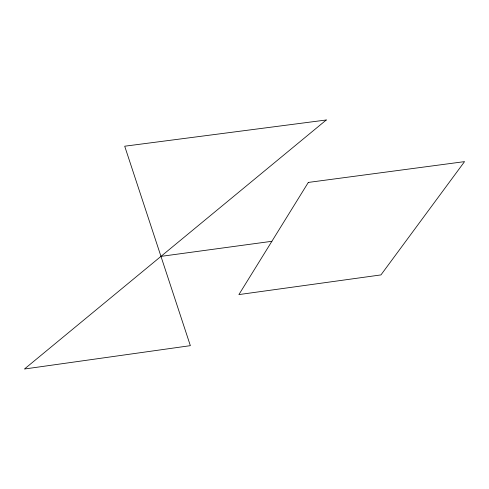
<?xml version="1.0" encoding="UTF-8"?>
<svg xmlns="http://www.w3.org/2000/svg" width="489" height="489" viewBox="0 0 489 489"><rect width="100%" height="100%" fill="white"/><g stroke="black" fill="none" stroke-linecap="round" stroke-linejoin="round"><path stroke-width="0.73" d="M160.967 256.377L271.878 241.297M308.314 182.428L238.901 294.586L380.949 274.916L464.55 161.621L308.314 182.428M326.279 119.988L24.45 369.012L190.355 345.662L124.707 146.211L326.279 119.988"/></g></svg>
